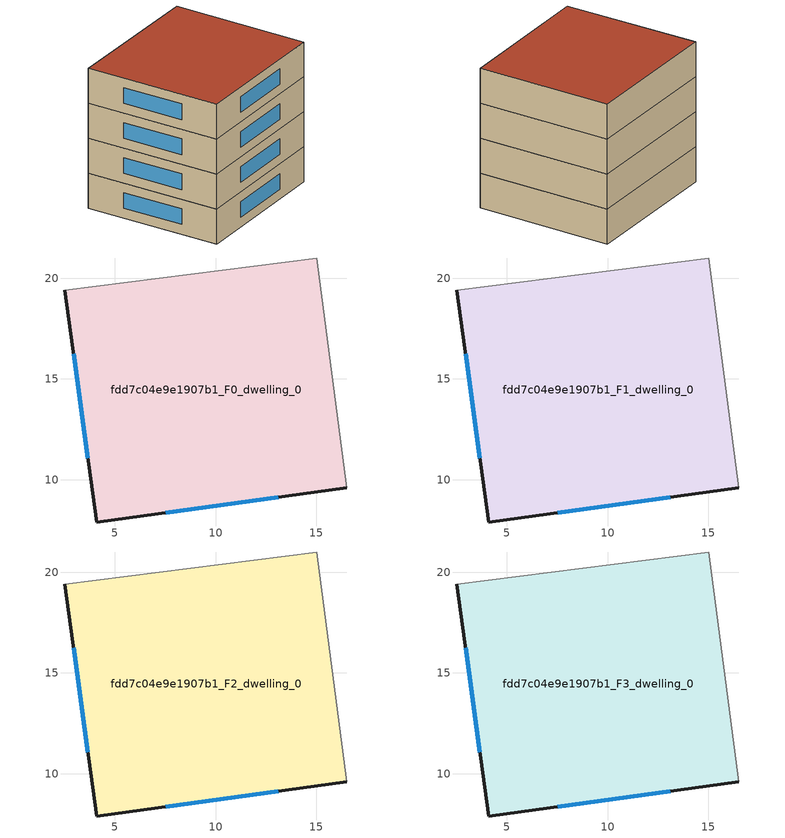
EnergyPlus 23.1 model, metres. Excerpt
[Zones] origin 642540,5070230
fdd7c04e9e1907b1_F0_dwelling_0
 floor ground (EU_floor_Construction): 15.02,21 16.51,9.6 4.1,7.9 2.51,19.41 z0
 wall outside (EU_wall_Construction): 2.51,19.41 4.1,7.9 16.51,9.6 z0:3
 wall adiabatic (EU_wall_Construction): 16.51,9.6 15.02,21 2.51,19.41 z0:3
 window (EU_Window_Construction): 7.52,8.37 13.1,9.13 / 2.95,16.24 3.66,11.07 z0.83:2.17
fdd7c04e9e1907b1_F1_dwelling_0
 floor to fdd7c04e9e1907b1_F0_dwelling_0 (EU_floor_Construction): 15.02,21 16.51,9.6 4.1,7.9 2.51,19.41 z3
 wall outside (EU_wall_Construction): 2.51,19.41 4.1,7.9 16.51,9.6 z3:6
 wall adiabatic (EU_wall_Construction): 16.51,9.6 15.02,21 2.51,19.41 z3:6
 window (EU_Window_Construction): 7.52,8.37 13.1,9.13 / 2.95,16.24 3.66,11.07 z3.83:5.17
fdd7c04e9e1907b1_F2_dwelling_0
 floor to fdd7c04e9e1907b1_F1_dwelling_0 (EU_floor_Construction): 15.02,21 16.51,9.6 4.1,7.9 2.51,19.41 z6
 wall outside (EU_wall_Construction): 2.51,19.41 4.1,7.9 16.51,9.6 z6:9
 wall adiabatic (EU_wall_Construction): 16.51,9.6 15.02,21 2.51,19.41 z6:9
 window (EU_Window_Construction): 7.52,8.37 13.1,9.13 / 2.95,16.24 3.66,11.07 z6.83:8.17
fdd7c04e9e1907b1_F3_dwelling_0
 floor to fdd7c04e9e1907b1_F2_dwelling_0 (EU_floor_Construction): 15.02,21 16.51,9.6 4.1,7.9 2.51,19.41 z9
 wall outside (EU_wall_Construction): 2.51,19.41 4.1,7.9 16.51,9.6 z9:12
 wall adiabatic (EU_wall_Construction): 16.51,9.6 15.02,21 2.51,19.41 z9:12
 window (EU_Window_Construction): 7.52,8.37 13.1,9.13 / 2.95,16.24 3.66,11.07 z9.83:11.17
 roof outside (EU_roof_Construction): 16.51,9.6 15.02,21 2.51,19.41 4.1,7.9 z12
[Building]
EU S2 Campaign: North Axis=0; Terrain=City; Solar Distribution=FullExterior
[Site:Location]
Lyon-Bron: Latitude=45.75; Longitude=5; Time Zone=1; Elevation=198
[SizingPeriod:WeatherFileDays]
AnnualSizingPeriod: Begin Month=1; Begin Day of Month=1; End Month=12; End Day of Month=31; Day of Week for Start Day=Monday; Use Weather File Daylight Saving Period=No; Use Weather File Rain and Snow Indicators=No
[MATERIAL]
EU_InternalMass_Material: Roughness=MediumRough; Thickness=0.1; Conductivity=1; Density=1800; Specific Heat=900; Thermal Absorptance=0.9; Solar Absorptance=0.7; Visible Absorptance=0.7
[MATERIAL:NOMASS] Roughness=MediumRough; Thermal Absorptance=0.9; Solar Absorptance=0.7; Visible Absorptance=0.7
Name | Thermal Resistance
EU_wall_NoMass | 0.87146
EU_roof_NoMass | 0.842276
EU_floor_NoMass | 0.496999
[WINDOWMATERIAL:SIMPLEGLAZINGSYSTEM]
EU_Window_SimpleGlazing: UFactor=2.2525; Solar Heat Gain Coefficient=0.76; Visible Transmittance=0.76
[CONSTRUCTION]
EU_wall_Construction: EU_wall_NoMass
EU_roof_Construction: EU_roof_NoMass
EU_floor_Construction: EU_floor_NoMass
EU_InternalMass_Construction: EU_InternalMass_Material
EU_Window_Construction: EU_Window_SimpleGlazing
[ZONE] Type=1; Multiplier=1; Ceiling Height=autocalculate; Floor Area=autocalculate; Part of Total Floor Area=Yes
Name | Volume
fdd7c04e9e1907b1_F0_dwelling_0; fdd7c04e9e1907b1_F1_dwelling_0; fdd7c04e9e1907b1_F2_dwelling_0 | 435.97
fdd7c04e9e1907b1_F3_dwelling_0 | 1743.88
[INTERNALMASS] Construction=EU_InternalMass_Construction; Surface Area=145.323
Name | Zone or ZoneList
fdd7c04e9e1907b1_F0_dwelling_0_EU_InternalMass | fdd7c04e9e1907b1_F0_dwelling_0
fdd7c04e9e1907b1_F1_dwelling_0_EU_InternalMass | fdd7c04e9e1907b1_F1_dwelling_0
fdd7c04e9e1907b1_F2_dwelling_0_EU_InternalMass | fdd7c04e9e1907b1_F2_dwelling_0
fdd7c04e9e1907b1_F3_dwelling_0_EU_InternalMass | fdd7c04e9e1907b1_F3_dwelling_0
[OTHEREQUIPMENT] Fuel Type=Electricity; Design Level Calculation Method=Watts/Area; Power per Zone Floor Area=1; Fraction Latent=0; Fraction Radiant=0; Fraction Lost=0; Carbon Dioxide Generation Rate=0; EndUse Subcategory=EU_Step8_InternalGains
Name | Zone or ZoneList or Space or SpaceList | Schedule
EU_Step8_InternalGain_fdd7c04e9e1907b1_F0_dwelling_0_f000 | fdd7c04e9e1907b1_F0_dwelling_0 | EU_Step8_GainSchedule_fdd7c04e9e1907b1_F0_dwelling_0_f000
EU_Step8_InternalGain_fdd7c04e9e1907b1_F1_dwelling_0_f000 | fdd7c04e9e1907b1_F1_dwelling_0 | EU_Step8_GainSchedule_fdd7c04e9e1907b1_F1_dwelling_0_f000
EU_Step8_InternalGain_fdd7c04e9e1907b1_F2_dwelling_0_f000 | fdd7c04e9e1907b1_F2_dwelling_0 | EU_Step8_GainSchedule_fdd7c04e9e1907b1_F2_dwelling_0_f000
EU_Step8_InternalGain_fdd7c04e9e1907b1_F3_dwelling_0_f000 | fdd7c04e9e1907b1_F3_dwelling_0 | EU_Step8_GainSchedule_fdd7c04e9e1907b1_F3_dwelling_0_f000
[ZONEVENTILATION:DESIGNFLOWRATE] Schedule=EU_AlwaysOn; Design Flow Rate Calculation Method=AirChanges/Hour; Air Changes per Hour=0.425; Ventilation Type=Natural; Fan Pressure Rise=0; Fan Total Efficiency=1; Constant Term Coefficient=1; Temperature Term Coefficient=0; Velocity Term Coefficient=0; Velocity Squared Term Coefficient=0; Minimum Indoor Temperature=-100; Maximum Indoor Temperature=100; Delta Temperature=-100; Minimum Outdoor Temperature=-100; Maximum Outdoor Temperature=100; Maximum Wind Speed=40
Name | Zone or ZoneList or Space or SpaceList
EU_ConstantAir_fdd7c04e9e1907b1_F0_dwelling_0 | fdd7c04e9e1907b1_F0_dwelling_0
EU_ConstantAir_fdd7c04e9e1907b1_F1_dwelling_0 | fdd7c04e9e1907b1_F1_dwelling_0
EU_ConstantAir_fdd7c04e9e1907b1_F2_dwelling_0 | fdd7c04e9e1907b1_F2_dwelling_0
EU_ConstantAir_fdd7c04e9e1907b1_F3_dwelling_0 | fdd7c04e9e1907b1_F3_dwelling_0
[HVACTEMPLATE:THERMOSTAT] Constant Heating Setpoint=20; Constant Cooling Setpoint=50
EU_HeatOnly_fdd7c04e9e1907b1_F0_dwelling_0; EU_HeatOnly_fdd7c04e9e1907b1_F1_dwelling_0; EU_HeatOnly_fdd7c04e9e1907b1_F2_dwelling_0; EU_HeatOnly_fdd7c04e9e1907b1_F3_dwelling_0
[HVACTEMPLATE:ZONE:IDEALLOADSAIRSYSTEM] System Availability Schedule=EU_AlwaysOn; Maximum Heating Supply Air Temperature=50; Minimum Cooling Supply Air Temperature=13; Maximum Heating Supply Air Humidity Ratio=0.0156; Minimum Cooling Supply Air Humidity Ratio=0.0077; Heating Limit=NoLimit; Cooling Limit=NoLimit; Heating Availability Schedule=EU_AlwaysOn; Cooling Availability Schedule=EU_CoolingOff; Dehumidification Control Type=ConstantSensibleHeatRatio; Cooling Sensible Heat Ratio=0.7; Dehumidification Setpoint=60; Humidification Control Type=None; Humidification Setpoint=30; Outdoor Air Method=None; Outdoor Air Flow Rate per Person=0.00944; Outdoor Air Flow Rate per Zone Floor Area=0; Outdoor Air Flow Rate per Zone=0; Demand Controlled Ventilation Type=None; Outdoor Air Economizer Type=NoEconomizer; Heat Recovery Type=None; Sensible Heat Recovery Effectiveness=0.7; Latent Heat Recovery Effectiveness=0.65
Name | Template Thermostat
fdd7c04e9e1907b1_F0_dwelling_0 | EU_HeatOnly_fdd7c04e9e1907b1_F0_dwelling_0
fdd7c04e9e1907b1_F1_dwelling_0 | EU_HeatOnly_fdd7c04e9e1907b1_F1_dwelling_0
fdd7c04e9e1907b1_F2_dwelling_0 | EU_HeatOnly_fdd7c04e9e1907b1_F2_dwelling_0
fdd7c04e9e1907b1_F3_dwelling_0 | EU_HeatOnly_fdd7c04e9e1907b1_F3_dwelling_0
[SIZING:ZONE] Zone Cooling Design Supply Air Temperature Input Method=SupplyAirTemperature; Zone Cooling Design Supply Air Temperature=13; Zone Heating Design Supply Air Temperature Input Method=SupplyAirTemperature; Zone Heating Design Supply Air Temperature=50; Zone Cooling Design Supply Air Humidity Ratio=0.008; Zone Heating Design Supply Air Humidity Ratio=0.008; Cooling Design Air Flow Method=DesignDay; Cooling Design Air Flow Rate=0; Cooling Minimum Air Flow per Zone Floor Area=0.000762; Cooling Minimum Air Flow=0; Cooling Minimum Air Flow Fraction=0.2; Heating Design Air Flow Method=DesignDay; Heating Design Air Flow Rate=0; Heating Maximum Air Flow per Zone Floor Area=0.002032; Heating Maximum Air Flow=0.141576; Heating Maximum Air Flow Fraction=0.3; Account for Dedicated Outdoor Air System=No; Dedicated Outdoor Air System Control Strategy=NeutralSupplyAir; Dedicated Outdoor Air Low Setpoint Temperature for Design=autosize; Dedicated Outdoor Air High Setpoint Temperature for Design=autosize; Zone Load Sizing Method=Sensible Load Only No Latent Load; Zone Latent Cooling Design Supply Air Humidity Ratio Input Method=HumidityRatioDifference; Zone Cooling Design Supply Air Humidity Ratio Difference=0.005; Zone Latent Heating Design Supply Air Humidity Ratio Input Method=HumidityRatioDifference; Zone Humidification Design Supply Air Humidity Ratio Difference=0.005
fdd7c04e9e1907b1_F0_dwelling_0; fdd7c04e9e1907b1_F1_dwelling_0; fdd7c04e9e1907b1_F2_dwelling_0; fdd7c04e9e1907b1_F3_dwelling_0
[SCHEDULE:CONSTANT]
Name | Hourly Value
EU_AlwaysOn | 1
EU_CoolingOff | 0
[SCHEDULE:FILE] Column Number=1; Rows to Skip at Top=0; Number of Hours of Data=8760; Column Separator=Comma; Interpolate to Timestep=No; Minutes per Item=60; Adjust Schedule for Daylight Savings=Yes
Name | File
EU_Step8_GainSchedule_fdd7c04e9e1907b1_F0_dwelling_0_f000 | ../../schedules/fdd7c04e9e1907b1/fdd7c04e9e1907b1_F0_dwelling_0_f000_gain.csv
EU_Step8_GainSchedule_fdd7c04e9e1907b1_F1_dwelling_0_f000 | ../../schedules/fdd7c04e9e1907b1/fdd7c04e9e1907b1_F1_dwelling_0_f000_gain.csv
EU_Step8_GainSchedule_fdd7c04e9e1907b1_F2_dwelling_0_f000 | ../../schedules/fdd7c04e9e1907b1/fdd7c04e9e1907b1_F2_dwelling_0_f000_gain.csv
EU_Step8_GainSchedule_fdd7c04e9e1907b1_F3_dwelling_0_f000 | ../../schedules/fdd7c04e9e1907b1/fdd7c04e9e1907b1_F3_dwelling_0_f000_gain.csv
